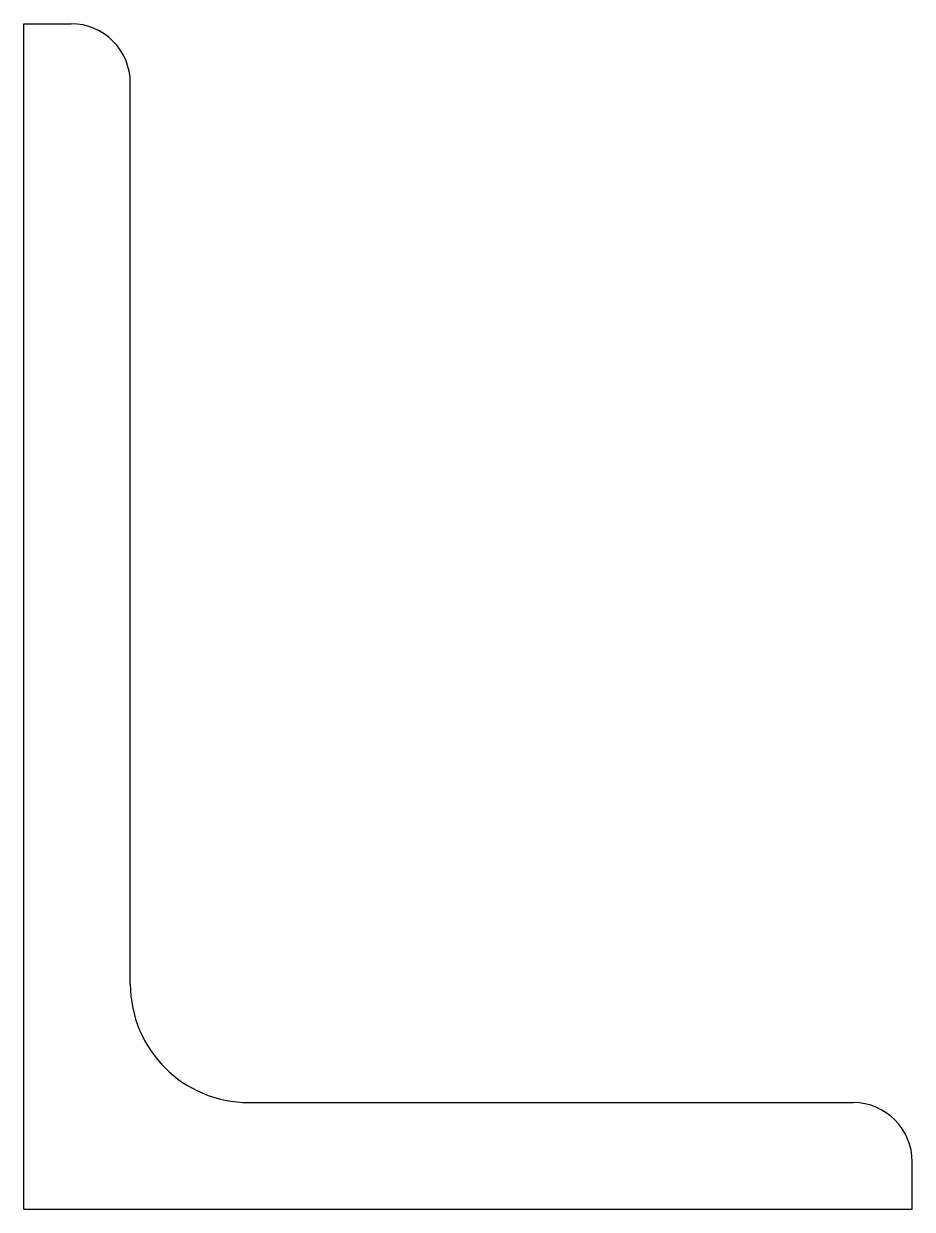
# Model space of a CAD drawing. Extents: x -38 to 38, y 0 to 100.
import ezdxf

# ---------------------------------------------------------------- set-up
doc = ezdxf.new("R2010")
doc.units = 0

msp = doc.modelspace()

# ---------------------------------------------------------------- linework, layer by layer
for p, q in [((-37.5, 100), (-33.5, 100)), ((-37.5, 0), (-37.5, 100)), ((-28.5, 19), (-28.5, 95)), ((-18.5, 9), (32.5, 9)), ((37.5, 0), (37.5, 4)), ((-37.5, 0), (37.5, 0))]:
    msp.add_line(p, q)
for centre, radius, start, end in [((-33.5, 95), 5, 0, 90), ((-18.5, 19), 10, 180, 270), ((32.5, 4), 5, 0, 90)]:
    msp.add_arc(centre, radius, start, end)

doc.saveas('drawing.dxf')
